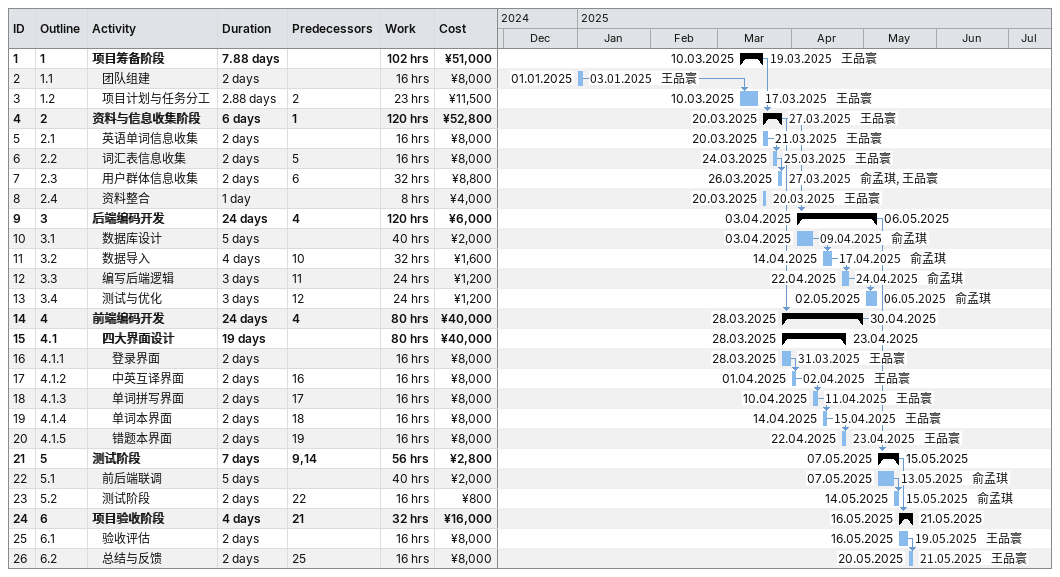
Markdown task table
| ID | WBS | Task | Duration | Start | Finish | Predecessors | Resources | Work (h) | Cost (¥) |
|---|---|---|---|---|---|---|---|---|---|
| 1 | 1 | **项目筹备阶段** | 7.88d | 2025-03-10 | 2025-03-19 |  | 王品寰 | 102 | 51000 |
| 2 | 1.1 | 团队组建 | 2d | 2025-01-01 | 2025-01-03 |  | 王品寰 | 16 | 8000 |
| 3 | 1.2 | 项目计划与任务分工 | 2.88d | 2025-03-10 | 2025-03-17 | 2 | 王品寰 | 23 | 11500 |
| 4 | 2 | **资料与信息收集阶段** | 6d | 2025-03-20 | 2025-03-27 | 1 | 王品寰 | 120 | 52800 |
| 5 | 2.1 | 英语单词信息收集 | 2d | 2025-03-20 | 2025-03-21 |  | 王品寰 | 16 | 8000 |
| 6 | 2.2 | 词汇表信息收集 | 2d | 2025-03-24 | 2025-03-25 | 5 | 王品寰 | 16 | 8000 |
| 7 | 2.3 | 用户群体信息收集 | 2d | 2025-03-26 | 2025-03-27 | 6 | 俞孟琪, 王品寰 | 32 | 8800 |
| 8 | 2.4 | 资料整合 | 1d | 2025-03-20 | 2025-03-20 |  | 王品寰 | 8 | 4000 |
| 9 | 3 | **后端编码开发** | 24d | 2025-04-03 | 2025-05-06 | 4 |  | 120 | 6000 |
| 10 | 3.1 | 数据库设计 | 5d | 2025-04-03 | 2025-04-09 |  | 俞孟琪 | 40 | 2000 |
| 11 | 3.2 | 数据导入 | 4d | 2025-04-14 | 2025-04-17 | 10 | 俞孟琪 | 32 | 1600 |
| 12 | 3.3 | 编写后端逻辑 | 3d | 2025-04-22 | 2025-04-24 | 11 | 俞孟琪 | 24 | 1200 |
| 13 | 3.4 | 测试与优化 | 3d | 2025-05-02 | 2025-05-06 | 12 | 俞孟琪 | 24 | 1200 |
| 14 | 4 | **前端编码开发** | 24d | 2025-03-28 | 2025-04-30 | 4 |  | 80 | 40000 |
| 15 | 4.1 | **四大界面设计** | 19d | 2025-03-28 | 2025-04-23 |  |  | 80 | 40000 |
| 16 | 4.1.1 | 登录界面 | 2d | 2025-03-28 | 2025-03-31 |  | 王品寰 | 16 | 8000 |
| 17 | 4.1.2 | 中英互译界面 | 2d | 2025-04-01 | 2025-04-02 | 16 | 王品寰 | 16 | 8000 |
| 18 | 4.1.3 | 单词拼写界面 | 2d | 2025-04-10 | 2025-04-11 | 17 | 王品寰 | 16 | 8000 |
| 19 | 4.1.4 | 单词本界面 | 2d | 2025-04-14 | 2025-04-15 | 18 | 王品寰 | 16 | 8000 |
| 20 | 4.1.5 | 错题本界面 | 2d | 2025-04-22 | 2025-04-23 | 19 | 王品寰 | 16 | 8000 |
| 21 | 5 | **测试阶段** | 7d | 2025-05-07 | 2025-05-15 | 9, 14 |  | 56 | 2800 |
| 22 | 5.1 | 前后端联调 | 5d | 2025-05-07 | 2025-05-13 |  | 俞孟琪 | 40 | 2000 |
| 23 | 5.2 | 测试阶段 | 2d | 2025-05-14 | 2025-05-15 | 22 | 俞孟琪 | 16 | 800 |
| 24 | 6 | **项目验收阶段** | 4d | 2025-05-16 | 2025-05-21 | 21 |  | 32 | 16000 |
| 25 | 6.1 | 验收评估 | 2d | 2025-05-16 | 2025-05-19 |  | 王品寰 | 16 | 8000 |
| 26 | 6.2 | 总结与反馈 | 2d | 2025-05-20 | 2025-05-21 | 25 | 王品寰 | 16 | 8000 |
